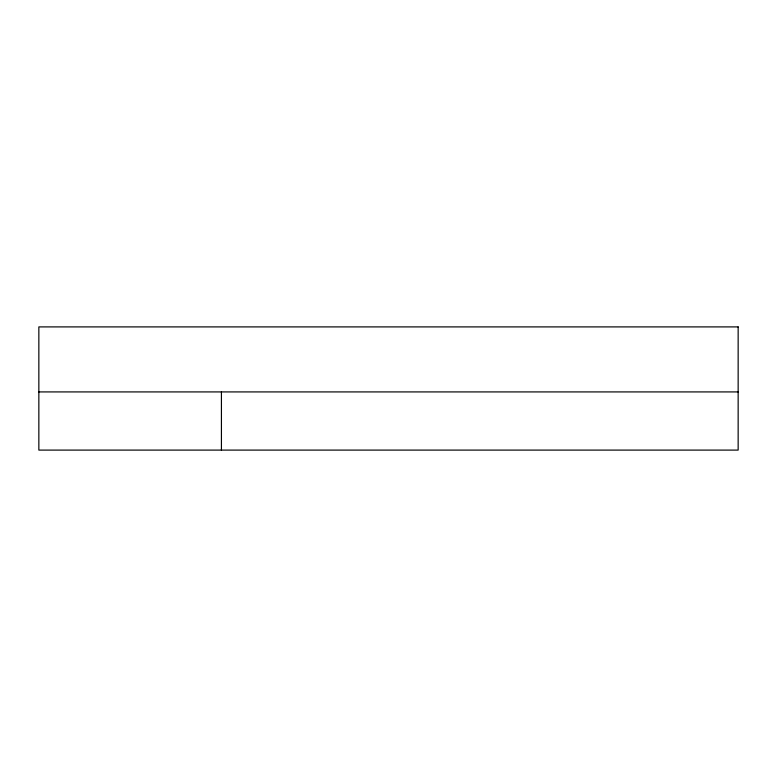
<?xml version="1.0" encoding="UTF-8"?>
<svg xmlns="http://www.w3.org/2000/svg" width="777" height="777" viewBox="0 0 777 777"><rect width="100%" height="100%" fill="white"/><g stroke="black" fill="none" stroke-linecap="round" stroke-linejoin="round"><path stroke-width="1.17" d="M38.85 391.919L738.15 391.919M221.426 391.919L221.426 450.097M738.15 326.903L38.85 326.903L38.85 450.097L738.15 450.097L738.15 326.903"/></g></svg>
